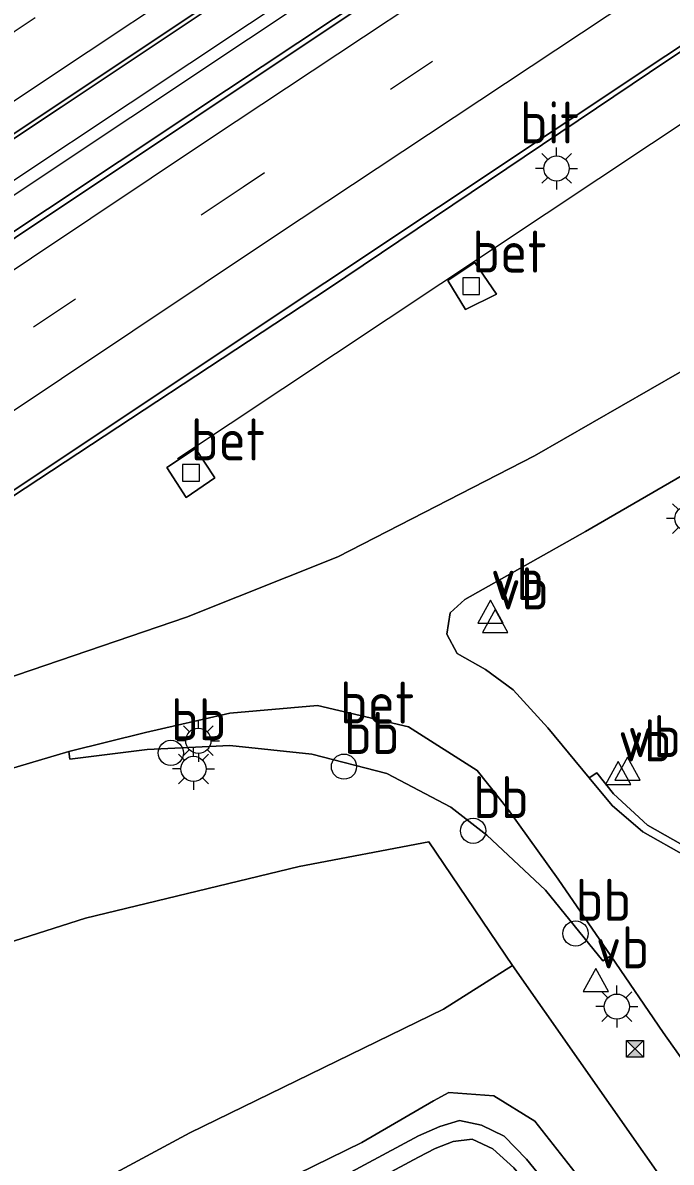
# Model space of a CAD drawing. Extents: x 253736 to 255979, y 477184 to 479215.
# Drawn here: x 254798.5 to 254837.1, y 477930.2 to 477998.1 of the extents above; entities that cross this region are included whole.
import ezdxf
from ezdxf.enums import TextEntityAlignment as Align

# ---------------------------------------------------------------- set-up
doc = ezdxf.new("R2010")
doc.units = 0
doc.linetypes.add('39strp', pattern=[12, 3, -9])
for name, color, linetype, lineweight in [('af-bs-rasterhekwerk', 8, 'hekwerk', 18), ('bp-b5-bomenstruiken', 8, 'Continuous', 18), ('bp-b5-grasland', 8, 'Continuous', 18), ('gr-bs-geleiderail', 8, 'geleiderail', 18), ('gw-bs-insteekwatergang', 8, 'Continuous', 18), ('mk-bs-39streep 0.15', 8, '39strp', 18), ('mk-bs-streep 0.15', 8, 'Continuous', 18), ('og-b5-water', 8, 'Continuous', 18), ('og-bs-inrichtingselement', 8, 'Continuous', 18), ('og-bs-terreinafscheiding', 8, 'Continuous', 18), ('vh-b5-verh_soort', 8, 'Continuous', 18), ('vh-bs-band', 8, 'Continuous', 18), ('wh-bs-kolk', 8, 'Continuous', 18), ('wh-bs-waterlijn', 8, 'Continuous', 18), ('wm-bs-lichtmast', 8, 'Continuous', 18), ('wm-bs-overig', 8, 'Continuous', 18), ('wm-bs-verkeersbord', 8, 'Continuous', 18)]:
    doc.layers.add(name, color=color, linetype=linetype, lineweight=lineweight)
doc.styles.add('rtw_iso', font='isocp.shx')
doc.linetypes.add('geleiderail', pattern='A,2,-1,[175,RTW.shx,S=0.5,R=0,X=0,Y=0],-1', length=4)
doc.linetypes.add('hekwerk', pattern='A,7,-1.5,[1,RTW.shx,S=0.75,R=0,X=0,Y=0],-1.5', length=10)

# ---------------------------------------------------------------- blocks, each defined once
blk = doc.blocks.new('verkeersbord')
for p, q in [((0, 0.75), (-0.75, -0.625)), ((0.75, -0.625), (0, 0.75)), ((-0.75, -0.625), (0.75, -0.625))]:
    blk.add_line(p, q)
blk = doc.blocks.new('dtbattr')
at = {"style": 'rtw_iso'}
blk.add_attdef('TAG', (0.591, 0.868), '', height=2.5, dxfattribs=at)
blk = doc.blocks.new('kolk')
blk.add_lwpolyline([(-0.5, -0.5), (0.5, -0.5), (0.5, 0.5), (-0.5, 0.5)], close=True)
blk = doc.blocks.new('dtb')
blk.add_circle((0, 0), 0.75)
blk = doc.blocks.new('camera')
h = blk.add_hatch(color=256)
h.paths.add_polyline_path([(0.5, 0.5), (-0.5, 0.5), (0, 0)])
h.paths.add_polyline_path([(0, 0), (-0.5, -0.5), (0.5, -0.5)])
for p, q in [((-0.5, 0.5), (0.5, -0.5)), ((0.5, 0.5), (-0.5, -0.5))]:
    blk.add_line(p, q)
blk.add_lwpolyline([(-0.5, 0.5), (0.5, 0.5), (0.5, -0.5), (-0.5, -0.5)], close=True)
blk = doc.blocks.new('RW1 Buren totaal_ACAD_1_FMEBLOCK85')
at = {"layer": 'bp-b5-grasland'}
for points in [[(43.465, 20.609, 24.322), (22.615, -0.414, 24.103), (19.684, -3.237, 24.085), (18.083, -4.762, 24.082), (17.101, -5.62, 24.073), (15.924, -6.741, 24.073), (15.017, -7.407, 24.067), (13.951, -8.208, 24.061), (12.736, -9.108, 24.058), (10.446, -10.718, 23.971), (8.882, -11.727, 23.938), (7.823, -12.479, 23.929), (7.342, -12.733, 23.92), (-1.29, -17.695, 23.906), (-12.991, -23.709, 23.963), (-21.991, -27.286, 24.011), (-35.443, -31.88, 23.971)], [(-32.341, -20.108, 24.057), (-13.61, -7.756, 24.114), (6.65, 5.883, 24.136), (26.736, 19.238, 24.162)]]:
    blk.add_polyline3d(points, dxfattribs=at)
for points in [[(-3.542, -8.05, 23.827), (-4.827, -6.164, 23.821), (-6.446, -7.24, 23.821), (-5.384, -8.975, 23.821)], [(-20.313, -19.006, 23.818), (-21.457, -17.251, 23.818), (-23.165, -18.384, 23.818), (-22.02, -20.174, 23.818)]]:
    blk.add_polyline3d(points, close=True, dxfattribs=at)
blk = doc.blocks.new('lantaarnpaal')
for p, q in [((-0.884, 0.884), (-0.53, 0.53)), ((0, 0.75), (0, 1.25)), ((0.53, 0.53), (0.884, 0.884)), ((-0.75, 0), (-1.25, 0)), ((0.75, 0), (1.25, 0)), ((-0.53, -0.53), (-0.884, -0.884)), ((0.53, -0.53), (0.884, -0.884)), ((0, -0.75), (0, -1.25))]:
    blk.add_line(p, q)
blk.add_circle((0, 0), 0.75)
blk = doc.blocks.new('dtbattr-r')
at = {"style": 'rtw_iso'}
blk.add_attdef('TAG', text='', height=2.5, dxfattribs=at).set_placement((0, 0), align=Align.MIDDLE_CENTER)
blk = doc.blocks.new('Deel_d28hz')
at = {"layer": 'af-bs-rasterhekwerk'}
for points in [[(254898.616, 478032.6, 23.896), (254807.686, 477972.091, 23.769)], [(254602.064, 477827.824, 23.377), (254605.172, 477829.928, 23.371), (254627.162, 477844.783, 23.416), (254637.696, 477851.623, 23.434), (254651.53, 477860.251, 23.437), (254668.346, 477870.675, 23.446), (254695.803, 477887.9, 23.449), (254724.016, 477905.697, 23.494), (254737.478, 477913.885, 23.557), (254739.905, 477915.361, 23.554), (254754.52, 477924.24, 23.59), (254767.126, 477931.169, 23.542), (254780.054, 477937.14, 23.515), (254789.402, 477940.641, 23.452), (254802.21, 477944.741, 23.44), (254814.911, 477947.821, 23.398), (254822.645, 477949.277, 23.347), (254827.607, 477941.922, 23.615)], [(254827.607, 477941.922, 23.615), (254874.561, 477874.863, 24.501)]]:
    blk.add_polyline3d(points, dxfattribs=at)
at = {"layer": 'bp-b5-bomenstruiken'}
blk.add_polyline3d([(254789.402, 477940.641, 23.452), (254802.21, 477944.741, 23.44), (254814.911, 477947.821, 23.398), (254822.645, 477949.277, 23.347), (254827.607, 477941.922, 23.615), (254823.509, 477939.321, 23.272), (254808.423, 477931.949, 23.278), (254787.168, 477920.508, 23.287)], dxfattribs=at)
at = {"layer": 'bp-b5-grasland'}
for points in [[(254779.523, 477978.88, 24.389), (254800.761, 477993.039, 24.412), (254821.951, 478007.193, 24.432), (254843.356, 478021.485, 24.477), (254864.52, 478035.611, 24.496), (254886.555, 478050.268, 24.542), (254887.84, 478048.598, 25.252), (254888.275, 478047.997, 25.234), (254889.166, 478046.442, 24.568), (254869.929, 478033.606, 24.538), (254849.019, 478019.673, 24.491), (254829.758, 478006.795, 24.464), (254808.473, 477992.648, 24.458), (254787.137, 477978.453, 24.426)], [(254838.204, 477948.832, 24.162), (254835.644, 477950.286, 24.139), (254833.616, 477952.142, 24.082), (254832.629, 477953.386, 24.066), (254832.179, 477953.089, 23.957), (254829.719, 477956.079, 23.896), (254827.656, 477958.337, 23.881), (254826.008, 477959.541, 23.886), (254824.318, 477960.502, 23.904), (254823.703, 477961.644, 23.936), (254823.898, 477962.915, 23.985), (254824.777, 477963.709, 23.973), (254831.962, 477967.766, 23.988), (254840.204, 477972.544, 23.899)], [(254874.561, 477874.863, 24.501), (254827.607, 477941.922, 23.615), (254822.645, 477949.277, 23.347), (254814.911, 477947.821, 23.398), (254802.21, 477944.741, 23.44), (254789.402, 477940.641, 23.452)], [(254794.715, 477952.748, 23.89), (254801.221, 477954.67, 23.889), (254801.274, 477954.207, 23.877), (254805.885, 477954.791, 23.854), (254810.801, 477955.026, 23.822), (254815.668, 477954.499, 23.761), (254820.137, 477953.344, 23.682), (254823.937, 477951.34, 23.739), (254826.097, 477949.679, 23.722), (254829.579, 477946.406, 23.788), (254832.997, 477942.201, 23.918), (254833.462, 477942.501, 23.939), (254836.587, 477937.935, 24.017), (254840.856, 477931.865, 24.168), (254844.957, 477925.834, 24.282)], [(254866.469, 477879.179, 24.262), (254849.153, 477904.195, 24.053), (254837.831, 477920.32, 23.777), (254833.748, 477926.527, 23.712), (254828.943, 477932.655, 23.695), (254826.506, 477934.153, 23.526), (254823.83, 477934.357, 23.3), (254822.911, 477933.854, 23.206), (254818.652, 477931.385, 23.203), (254811.028, 477927.642, 23.224), (254752.507, 477896.042, 23.218)], [(254787.168, 477920.508, 23.287), (254808.423, 477931.949, 23.278), (254823.509, 477939.321, 23.272), (254827.607, 477941.922, 23.615), (254874.561, 477874.863, 24.501)], [(254771.937, 477903.62, 22.294), (254822.015, 477930.51, 22.585), (254823.008, 477931.024, 22.585), (254824.077, 477931.435, 22.585), (254825.214, 477931.573, 22.585), (254826.447, 477930.99, 22.585), (254827.692, 477929.867, 22.585), (254828.94, 477928.34, 22.585), (254830.23, 477926.384, 22.585), (254863.365, 477877.879, 22.828)], [(254867.169, 477873.84, 22.885), (254830.554, 477927.805, 22.564), (254828.45, 477930.394, 22.564), (254827.12, 477931.755, 22.564), (254825.763, 477932.404, 22.564), (254824.459, 477932.689, 22.564), (254823.294, 477932.322, 22.564), (254822.028, 477931.779, 22.564), (254811.049, 477925.881, 22.564), (254750.946, 477893.392, 22.315)], [(254752.507, 477896.042, 23.218), (254811.028, 477927.642, 23.224), (254818.652, 477931.385, 23.203), (254822.911, 477933.854, 23.206), (254823.83, 477934.357, 23.3), (254826.506, 477934.153, 23.526), (254828.943, 477932.655, 23.695), (254833.748, 477926.527, 23.712), (254837.831, 477920.32, 23.777), (254849.153, 477904.195, 24.053), (254866.469, 477879.179, 24.262)]]:
    blk.add_polyline3d(points, dxfattribs=at)
at = {"layer": 'gr-bs-geleiderail'}
for points in [[(254887.548, 478048.365, 25.219), (254836.709, 478014.479, 25.204), (254780.114, 477976.81, 25.081), (254735.765, 477947.176, 25.066), (254688.048, 477915.298, 24.958), (254637.084, 477881.188, 24.853), (254589.402, 477849.236, 24.748), (254578.566, 477842.017, 24.751)], [(254578.984, 477841.388, 24.736), (254617.512, 477867.203, 24.766), (254657.46, 477893.966, 24.946), (254698.404, 477921.353, 25.006), (254741.719, 477950.304, 25.087), (254783.827, 477978.401, 25.111), (254825.976, 478006.507, 25.168), (254872.647, 478037.61, 25.207), (254888.005, 478047.827, 25.219)]]:
    blk.add_polyline3d(points, dxfattribs=at)
at = {"layer": 'gw-bs-insteekwatergang'}
for points in [[(254823.83, 477934.357, 23.3), (254822.911, 477933.854, 23.206), (254818.652, 477931.385, 23.203), (254811.028, 477927.642, 23.224), (254752.507, 477896.042, 23.218), (254640.574, 477835.395, 23.17), (254619.478, 477823.417, 23.197), (254610.047, 477818.005, 23.182), (254605.282, 477814.884, 23.191), (254604.33, 477813.834, 23.209), (254603.309, 477812.505, 23.23), (254602.87, 477811.488, 23.227), (254602.514, 477810.276, 23.245), (254602.521, 477809.114, 23.251), (254602.513, 477807.577, 23.164)], [(254823.83, 477934.357, 23.3), (254826.506, 477934.153, 23.526), (254828.943, 477932.655, 23.695), (254833.748, 477926.527, 23.712), (254837.831, 477920.32, 23.777), (254849.153, 477904.195, 24.053), (254866.469, 477879.179, 24.262), (254872.023, 477870.689, 24.296), (254875.426, 477865.364, 24.081), (254877.089, 477864.087, 23.991), (254879.107, 477863.542, 23.99), (254880.922, 477863.06, 23.798), (254881.984, 477862.084, 23.673), (254882.171, 477860.722, 23.608), (254881.49, 477859.588, 23.745), (254879.627, 477859.189, 23.763), (254876.832, 477859.516, 23.921)]]:
    blk.add_polyline3d(points, dxfattribs=at)
at = {"layer": 'mk-bs-39streep 0.15'}
for points in [[(254883.58, 478054.626, 24.487), (254861.941, 478040.245, 24.45), (254840.072, 478025.678, 24.442), (254819.16, 478011.696, 24.407), (254797.963, 477997.523, 24.378), (254776.582, 477983.272, 24.334), (254753.288, 477967.702, 24.328), (254731.256, 477953.004, 24.278), (254706.829, 477936.622, 24.236), (254681.377, 477919.613, 24.194), (254655.802, 477902.493, 24.154), (254633.811, 477887.793, 24.114), (254610.283, 477872.038, 24.075), (254588.652, 477857.496, 24.039), (254579.814, 477851.556, 24.02), (254574.567, 477848.047, 24.011)], [(254892.201, 478041.997, 24.488), (254873.109, 478029.261, 24.455), (254852.243, 478015.401, 24.422), (254832.858, 478002.394, 24.397), (254811.588, 477988.273, 24.386), (254790.348, 477974.078, 24.36), (254769.955, 477960.515, 24.338), (254743.066, 477942.513, 24.296), (254723.212, 477929.287, 24.252), (254706.749, 477918.255, 24.247), (254686.742, 477904.965, 24.227), (254668.261, 477892.574, 24.192), (254647.69, 477878.743, 24.14), (254625.089, 477863.642, 24.079), (254603.925, 477849.445, 24.063), (254587.171, 477838.237, 24.058), (254583.19, 477835.56, 24.051)]]:
    blk.add_polyline3d(points, dxfattribs=at)
at = {"layer": 'mk-bs-streep 0.15'}
for points in [[(254885.524, 478051.778, 24.563), (254863.562, 478037.158, 24.519), (254842.039, 478022.814, 24.521), (254820.853, 478008.645, 24.487), (254799.7, 477994.559, 24.454), (254778.542, 477980.405, 24.432), (254755.468, 477964.982, 24.397), (254733.043, 477950.06, 24.361), (254708.781, 477933.79, 24.308), (254683.229, 477916.707, 24.27), (254657.678, 477899.638, 24.224), (254635.873, 477885.033, 24.185), (254612.167, 477869.137, 24.157), (254590.994, 477854.914, 24.111), (254581.663, 477848.613, 24.093), (254576.537, 477845.194, 24.086)], [(254890.251, 478044.853, 24.572), (254871.075, 478032.056, 24.528), (254850.195, 478018.181, 24.51), (254830.845, 478005.252, 24.483), (254809.654, 477991.163, 24.473), (254788.326, 477976.91, 24.447), (254767.682, 477963.175, 24.416), (254741.007, 477945.322, 24.382), (254721.144, 477932.066, 24.357), (254704.643, 477921.022, 24.339), (254684.791, 477907.817, 24.309), (254666.184, 477895.366, 24.275), (254645.766, 477881.676, 24.234), (254623.028, 477866.454, 24.189), (254601.845, 477852.228, 24.15), (254585.228, 477841.067, 24.132), (254581.237, 477838.388, 24.125)], [(254667.607, 477887.984, 24.13), (254695.119, 477906.382, 24.168), (254713.185, 477918.417, 24.185), (254734.84, 477932.865, 24.187), (254751.521, 477944.01, 24.228), (254771.875, 477957.637, 24.26), (254792.267, 477971.199, 24.282), (254813.506, 477985.394, 24.308), (254834.779, 477999.516, 24.319), (254854.164, 478012.524, 24.344), (254875.026, 478026.381, 24.377), (254894.152, 478039.139, 24.409)]]:
    blk.add_polyline3d(points, dxfattribs=at)
at = {"layer": 'og-b5-water'}
for points in [[(254863.365, 477877.879, 22.828), (254830.23, 477926.384, 22.585), (254828.94, 477928.34, 22.585), (254827.692, 477929.867, 22.585), (254826.447, 477930.99, 22.585), (254825.214, 477931.573, 22.585), (254824.077, 477931.435, 22.585), (254823.008, 477931.024, 22.585), (254822.015, 477930.51, 22.585), (254771.937, 477903.62, 22.294)], [(254750.946, 477893.392, 22.315), (254811.049, 477925.881, 22.564), (254822.028, 477931.779, 22.564), (254823.294, 477932.322, 22.564), (254824.459, 477932.689, 22.564), (254825.763, 477932.404, 22.564), (254827.12, 477931.755, 22.564), (254828.45, 477930.394, 22.564), (254830.554, 477927.805, 22.564), (254867.169, 477873.84, 22.885)]]:
    blk.add_polyline3d(points, dxfattribs=at)
at = {"layer": 'og-bs-terreinafscheiding'}
for points in [[(254577.685, 477843.532, 24.113), (254583.335, 477847.289, 24.12), (254583.401, 477847.626, 24.122), (254583.776, 477847.93, 24.12), (254591.824, 477853.548, 24.14), (254613.071, 477867.866, 24.189), (254636.715, 477883.7, 24.225), (254658.838, 477898.51, 24.252), (254684.039, 477915.452, 24.288), (254709.824, 477932.7, 24.339), (254733.949, 477948.736, 24.385), (254756.37, 477963.741, 24.427), (254779.417, 477979.143, 24.468), (254800.671, 477993.278, 24.484), (254821.884, 478007.442, 24.508), (254843.238, 478021.679, 24.545), (254864.412, 478035.803, 24.536), (254886.42, 478050.466, 24.59)], [(254583.335, 477847.289, 24.12), (254583.649, 477847.704, 24.045), (254591.991, 477853.331, 24.098), (254613.23, 477867.605, 24.148), (254636.873, 477883.472, 24.176), (254658.975, 477898.32, 24.197), (254684.183, 477915.24, 24.251), (254709.936, 477932.534, 24.289), (254734.042, 477948.552, 24.325), (254756.442, 477963.491, 24.349), (254779.523, 477978.88, 24.389), (254800.761, 477993.039, 24.412), (254821.951, 478007.193, 24.432), (254843.356, 478021.485, 24.477), (254864.52, 478035.611, 24.496), (254886.555, 478050.268, 24.542)], [(254580.279, 477839.776, 24.138), (254585.864, 477843.601, 24.148), (254586.394, 477843.795, 24.143), (254587.458, 477844.408, 24.127), (254600.994, 477853.5, 24.161), (254622.203, 477867.739, 24.215), (254644.862, 477882.951, 24.259), (254665.356, 477896.713, 24.304), (254683.869, 477909.064, 24.334), (254703.658, 477922.281, 24.364), (254720.238, 477933.358, 24.378), (254740.134, 477946.67, 24.417), (254766.703, 477964.399, 24.452), (254787.342, 477978.155, 24.473), (254808.713, 477992.404, 24.512), (254829.925, 478006.579, 24.528), (254849.132, 478019.36, 24.545), (254870.121, 478033.301, 24.564), (254889.358, 478046.162, 24.602)], [(254585.864, 477843.601, 24.148), (254586.169, 477843.957, 24.064), (254590.708, 477847.046, 24.083), (254600.806, 477853.826, 24.135), (254621.916, 477868.105, 24.171), (254644.585, 477883.386, 24.234), (254665.083, 477897.086, 24.27), (254683.624, 477909.421, 24.299), (254703.437, 477922.667, 24.321), (254720.007, 477933.659, 24.338), (254739.967, 477946.923, 24.364), (254766.478, 477964.668, 24.399), (254787.137, 477978.453, 24.426), (254808.473, 477992.648, 24.458), (254829.758, 478006.795, 24.464), (254849.019, 478019.673, 24.491), (254869.929, 478033.606, 24.538), (254889.166, 478046.442, 24.568)], [(254896.392, 478035.859, 24.296), (254879.585, 478024.591, 24.234), (254856.809, 478009.464, 24.228), (254836.748, 477996.087, 24.185), (254816.453, 477982.574, 24.182), (254797.669, 477970.059, 24.134), (254774.311, 477954.577, 24.128), (254762.41, 477946.648, 24.104), (254760.484, 477945.293, 24.094), (254760.096, 477944.361, 24.081), (254761.142, 477944.323, 24.07), (254769.95, 477949.032, 24.004), (254777.187, 477952.017, 23.939)], [(254760.096, 477944.361, 24.081), (254760.373, 477944.539, 24.026), (254762.082, 477945.965, 24.021), (254774.533, 477954.218, 24.043), (254797.866, 477969.852, 24.057), (254816.597, 477982.204, 24.114), (254836.857, 477995.843, 24.136), (254856.943, 478009.198, 24.162), (254879.773, 478024.347, 24.183), (254896.57, 478035.597, 24.24)], [(254826.665, 477981.91, 23.827), (254825.38, 477983.796, 23.821), (254823.761, 477982.72, 23.821), (254824.823, 477980.985, 23.821), (254826.665, 477981.91, 23.827)], [(254794.764, 477958.08, 23.971), (254808.216, 477962.674, 24.011), (254817.216, 477966.251, 23.963), (254828.917, 477972.265, 23.906), (254837.549, 477977.227, 23.92)], [(254840.204, 477972.544, 23.899), (254831.962, 477967.766, 23.988), (254824.777, 477963.709, 23.973), (254823.898, 477962.915, 23.985), (254823.703, 477961.644, 23.936), (254824.318, 477960.502, 23.904), (254826.008, 477959.541, 23.886), (254827.656, 477958.337, 23.881), (254829.719, 477956.079, 23.896), (254832.179, 477953.089, 23.957), (254832.629, 477953.386, 24.066), (254833.616, 477952.142, 24.082), (254835.644, 477950.286, 24.139), (254838.204, 477948.832, 24.162)], [(254809.894, 477970.954, 23.818), (254808.75, 477972.709, 23.818), (254807.042, 477971.576, 23.818), (254808.187, 477969.786, 23.818), (254809.894, 477970.954, 23.818)], [(254801.221, 477954.67, 23.889), (254805.773, 477955.795, 23.905), (254810.786, 477956.947, 23.891), (254816.007, 477957.396, 23.882), (254821.421, 477956.137, 23.81), (254825.512, 477953.542, 23.801), (254827.367, 477951.218, 23.779), (254830.333, 477947.051, 23.844), (254833.462, 477942.501, 23.939)], [(254801.221, 477954.67, 23.889), (254801.274, 477954.207, 23.877), (254805.885, 477954.791, 23.854), (254810.801, 477955.026, 23.822), (254815.668, 477954.499, 23.761), (254820.137, 477953.344, 23.682), (254823.937, 477951.34, 23.739), (254826.097, 477949.679, 23.722), (254829.579, 477946.406, 23.788), (254832.997, 477942.201, 23.918), (254833.462, 477942.501, 23.939)], [(254779.1, 477947.211, 23.897), (254782.767, 477948.652, 23.895), (254787.912, 477950.516, 23.902), (254788.643, 477950.779, 23.9), (254788.799, 477950.834, 23.896), (254789.332, 477951.026, 23.905), (254789.354, 477951.033, 23.899), (254789.621, 477951.119, 23.895), (254794.715, 477952.748, 23.89), (254801.221, 477954.67, 23.889)], [(254833.462, 477942.501, 23.939), (254836.587, 477937.935, 24.017), (254840.856, 477931.865, 24.168), (254844.957, 477925.834, 24.282), (254849.344, 477919.574, 24.35), (254854.059, 477912.886, 24.447), (254858.245, 477906.975, 24.507), (254862.362, 477901.082, 24.492), (254865.263, 477896.793, 24.576), (254868.385, 477893.035, 24.585), (254872.057, 477889.401, 24.567), (254875.991, 477887.105, 24.565), (254880.284, 477885.851, 24.538), (254884.928, 477885.42, 24.521), (254889.421, 477885.892, 24.498), (254891.476, 477886.631, 24.491), (254891.521, 477886.426, 24.563), (254894.346, 477887.434, 24.619), (254897.058, 477888.757, 24.627), (254902.653, 477891.895, 24.602)], [(254827.607, 477941.922, 23.615), (254823.509, 477939.321, 23.272), (254808.423, 477931.949, 23.278), (254787.168, 477920.508, 23.287), (254760.463, 477907.545, 23.356), (254736.279, 477895.081, 23.332), (254711.297, 477882.564, 23.293), (254687.39, 477869.664, 23.323), (254659.578, 477854.413, 23.287), (254636.207, 477840.905, 23.245), (254625.645, 477834.628, 23.242), (254610.268, 477827.197, 23.236), (254609.628, 477827.083, 23.236), (254608.286, 477827.329, 23.254), (254607.546, 477827.468, 23.281), (254606.834, 477827.697, 23.305), (254606.235, 477828.188, 23.362), (254605.716, 477828.788, 23.371), (254605.172, 477829.928, 23.371)]]:
    blk.add_polyline3d(points, dxfattribs=at)
at = {"layer": 'vh-b5-verh_soort'}
for points in [[(254787.297, 477999.338, 24.189), (254811.797, 478015.779, 24.235), (254833.316, 478030.111, 24.272), (254855.044, 478044.56, 24.284), (254872.985, 478056.573, 24.302), (254879.35, 478060.822, 24.307), (254881.581, 478057.554, 24.435), (254883.58, 478054.626, 24.487), (254885.524, 478051.778, 24.563), (254886.42, 478050.466, 24.59), (254864.412, 478035.803, 24.536), (254843.238, 478021.679, 24.545), (254821.884, 478007.442, 24.508), (254800.671, 477993.278, 24.484), (254779.417, 477979.143, 24.468)], [(254779.417, 477979.143, 24.468), (254800.671, 477993.278, 24.484), (254821.884, 478007.442, 24.508), (254843.238, 478021.679, 24.545), (254864.412, 478035.803, 24.536), (254886.42, 478050.466, 24.59), (254886.555, 478050.268, 24.542), (254864.52, 478035.611, 24.496), (254843.356, 478021.485, 24.477), (254821.951, 478007.193, 24.432), (254800.761, 477993.039, 24.412), (254779.523, 477978.88, 24.389)], [(254787.342, 477978.155, 24.473), (254808.713, 477992.404, 24.512), (254829.925, 478006.579, 24.528), (254849.132, 478019.36, 24.545), (254870.121, 478033.301, 24.564), (254889.358, 478046.162, 24.602), (254890.251, 478044.853, 24.572), (254892.201, 478041.997, 24.488), (254894.152, 478039.139, 24.409), (254896.392, 478035.859, 24.296), (254879.585, 478024.591, 24.234), (254856.809, 478009.464, 24.228), (254836.748, 477996.087, 24.185), (254816.453, 477982.574, 24.182), (254797.669, 477970.059, 24.134)], [(254787.137, 477978.453, 24.426), (254808.473, 477992.648, 24.458), (254829.758, 478006.795, 24.464), (254849.019, 478019.673, 24.491), (254869.929, 478033.606, 24.538), (254889.166, 478046.442, 24.568), (254889.358, 478046.162, 24.602), (254870.121, 478033.301, 24.564), (254849.132, 478019.36, 24.545), (254829.925, 478006.579, 24.528), (254808.713, 477992.404, 24.512), (254787.342, 477978.155, 24.473)], [(254844.957, 477925.834, 24.282), (254840.856, 477931.865, 24.168), (254836.587, 477937.935, 24.017), (254833.462, 477942.501, 23.939), (254830.333, 477947.051, 23.844), (254827.367, 477951.218, 23.779), (254825.512, 477953.542, 23.801), (254821.421, 477956.137, 23.81), (254816.007, 477957.396, 23.882), (254810.786, 477956.947, 23.891), (254805.773, 477955.795, 23.905), (254801.221, 477954.67, 23.889), (254794.715, 477952.748, 23.89)], [(254794.764, 477958.08, 23.971), (254808.216, 477962.674, 24.011), (254817.216, 477966.251, 23.963), (254828.917, 477972.265, 23.906), (254837.549, 477977.227, 23.92)], [(254840.204, 477972.544, 23.899), (254831.962, 477967.766, 23.988), (254824.777, 477963.709, 23.973), (254823.898, 477962.915, 23.985), (254823.703, 477961.644, 23.936), (254824.318, 477960.502, 23.904), (254826.008, 477959.541, 23.886), (254827.656, 477958.337, 23.881), (254829.719, 477956.079, 23.896), (254832.179, 477953.089, 23.957), (254833.555, 477951.452, 23.946), (254835.367, 477949.882, 24.033), (254837.968, 477948.409, 24.065)], [(254837.968, 477948.409, 24.065), (254835.367, 477949.882, 24.033), (254833.555, 477951.452, 23.946), (254832.179, 477953.089, 23.957), (254832.629, 477953.386, 24.066), (254833.616, 477952.142, 24.082), (254835.644, 477950.286, 24.139), (254838.204, 477948.832, 24.162)]]:
    blk.add_polyline3d(points, dxfattribs=at)
for points in [[(254896.57, 478035.597, 24.24), (254879.773, 478024.347, 24.183), (254856.943, 478009.198, 24.162), (254836.857, 477995.843, 24.136), (254816.597, 477982.204, 24.114), (254797.866, 477969.852, 24.057), (254774.533, 477954.218, 24.043), (254762.082, 477945.965, 24.021), (254760.373, 477944.539, 24.026), (254760.096, 477944.361, 24.081), (254760.484, 477945.293, 24.094), (254762.41, 477946.648, 24.104), (254774.311, 477954.577, 24.128), (254797.669, 477970.059, 24.134), (254816.453, 477982.574, 24.182), (254836.748, 477996.087, 24.185), (254856.809, 478009.464, 24.228), (254879.585, 478024.591, 24.234), (254896.392, 478035.859, 24.296)], [(254826.665, 477981.91, 23.827), (254824.823, 477980.985, 23.821), (254823.761, 477982.72, 23.821), (254825.38, 477983.796, 23.821)], [(254809.894, 477970.954, 23.818), (254808.187, 477969.786, 23.818), (254807.042, 477971.576, 23.818), (254808.75, 477972.709, 23.818)], [(254833.462, 477942.501, 23.939), (254832.997, 477942.201, 23.918), (254829.579, 477946.406, 23.788), (254826.097, 477949.679, 23.722), (254823.937, 477951.34, 23.739), (254820.137, 477953.344, 23.682), (254815.668, 477954.499, 23.761), (254810.801, 477955.026, 23.822), (254805.885, 477954.791, 23.854), (254801.274, 477954.207, 23.877), (254801.221, 477954.67, 23.889), (254805.773, 477955.795, 23.905), (254810.786, 477956.947, 23.891), (254816.007, 477957.396, 23.882), (254821.421, 477956.137, 23.81), (254825.512, 477953.542, 23.801), (254827.367, 477951.218, 23.779), (254830.333, 477947.051, 23.844)]]:
    blk.add_polyline3d(points, close=True, dxfattribs=at)
at = {"layer": 'vh-bs-band'}
blk.add_polyline3d([(254926.992, 477991.035, 24.357), (254917.941, 477986.01, 24.354), (254910.071, 477981.632, 24.346), (254909.731, 477981.509, 24.341), (254909.281, 477981.549, 24.34), (254904.65, 477982.853, 24.254), (254904.258, 477982.911, 24.253), (254903.878, 477982.798, 24.251), (254890.271, 477975.17, 24.249), (254873.139, 477965.591, 24.219), (254853.51, 477954.559, 24.193), (254853.194, 477954.281, 24.22), (254853.048, 477953.988, 24.238), (254851.22, 477948.717, 24.26), (254850.936, 477948.619, 24.244), (254849.388, 477947.975, 24.224), (254846.441, 477947.249, 24.174), (254843.411, 477947.133, 24.096), (254840.405, 477947.505, 24.101), (254837.968, 477948.409, 24.065), (254835.367, 477949.882, 24.033), (254833.555, 477951.452, 23.946), (254832.179, 477953.089, 23.957)], dxfattribs=at)
at = {"layer": 'wh-bs-waterlijn'}
for points in [[(254750.946, 477893.392, 22.315), (254811.049, 477925.881, 22.564), (254822.028, 477931.779, 22.564), (254823.294, 477932.322, 22.564), (254824.459, 477932.689, 22.564), (254825.763, 477932.404, 22.564), (254827.12, 477931.755, 22.564), (254828.45, 477930.394, 22.564), (254830.554, 477927.805, 22.564), (254867.169, 477873.84, 22.885), (254871.495, 477867.199, 22.882), (254873.588, 477864.47, 22.825), (254874.994, 477863.116, 22.816), (254875.861, 477862.478, 22.813), (254877.199, 477861.911, 22.813), (254878.642, 477861.674, 22.813), (254879.505, 477861.808, 22.807), (254880.552, 477861.961, 22.807), (254881.205, 477861.901, 22.801)], [(254771.937, 477903.62, 22.294), (254822.015, 477930.51, 22.585), (254823.008, 477931.024, 22.585), (254824.077, 477931.435, 22.585), (254825.214, 477931.573, 22.585), (254826.447, 477930.99, 22.585), (254827.692, 477929.867, 22.585), (254828.94, 477928.34, 22.585), (254830.23, 477926.384, 22.585), (254863.365, 477877.879, 22.828), (254870.632, 477867.027, 22.861), (254872.387, 477864.451, 22.861), (254873.306, 477863.215, 22.855), (254874.289, 477862.232, 22.852), (254875.77, 477861.209, 22.852), (254876.973, 477860.738, 22.852), (254878.751, 477860.461, 22.852), (254880.352, 477860.798, 22.873), (254881.29, 477861.095, 22.861), (254881.205, 477861.901, 22.801)]]:
    blk.add_polyline3d(points, dxfattribs=at)
at = {"layer": 'bp-b5-grasland'}
blk.add_blockref('RW1 Buren totaal_ACAD_1_FMEBLOCK85', (254830.207, 477989.96), dxfattribs=at)
at = {"layer": 'og-bs-inrichtingselement'}
blk.add_blockref('camera', (254834.905, 477936.957, 24.021), dxfattribs=at)
at = {"layer": 'vh-b5-verh_soort'}
ref = blk.add_blockref('dtbattr-r', (254828.054688, 477990.125, 24.1444), dxfattribs=at)
ref.add_attrib('TAG', 'bit', dxfattribs={"layer": '0', "height": 2.5, "style": 'rtw_iso'}).set_placement((254828.054688, 477990.125, 24.1444), align=Align.BOTTOM_LEFT)
ref = blk.add_blockref('dtbattr-r', (254825.21875, 477982.4375, 23.8234), dxfattribs=at)
ref.add_attrib('TAG', 'bet', dxfattribs={"layer": '0', "height": 2.5, "style": 'rtw_iso'}).set_placement((254825.21875, 477982.4375, 23.8234), align=Align.BOTTOM_LEFT)
ref = blk.add_blockref('dtbattr-r', (254808.46875, 477971.25, 23.818), dxfattribs=at)
ref.add_attrib('TAG', 'bet', dxfattribs={"layer": '0', "height": 2.5, "style": 'rtw_iso'}).set_placement((254808.46875, 477971.25, 23.818), align=Align.BOTTOM_LEFT)
ref = blk.add_blockref('dtbattr-r', (254817.34375, 477955.578125, 23.833789), dxfattribs=at)
ref.add_attrib('TAG', 'bet', dxfattribs={"layer": '0', "height": 2.5, "style": 'rtw_iso'}).set_placement((254817.34375, 477955.578125, 23.833789), align=Align.BOTTOM_LEFT)
at = {"layer": 'wh-bs-kolk'}
for p in [(254825.15, 477982.375, 23.77), (254808.485, 477971.256, 23.83)]:
    blk.add_blockref('kolk', p, dxfattribs=at)
at = {"layer": 'wm-bs-lichtmast'}
for p in [(254830.239, 477989.389, 24.029), (254838.029, 477968.538, 23.95), (254808.921, 477955.303, 23.881), (254808.633, 477953.626, 23.706), (254833.823, 477939.468, 23.932)]:
    blk.add_blockref('lantaarnpaal', p, dxfattribs=at)
at = {"layer": 'wm-bs-overig'}
ref = blk.add_blockref('dtbattr', (254807.283, 477954.579, 23.842), dxfattribs=at)
ref.add_attrib('TAG', 'bb', dxfattribs={"layer": '0', "height": 2.5, "style": 'rtw_iso'}).set_placement((254807.283, 477954.579, 23.842), align=Align.BOTTOM_LEFT)
ref = blk.add_blockref('dtbattr', (254817.587, 477953.762, 23.731), dxfattribs=at)
ref.add_attrib('TAG', 'bb', dxfattribs={"layer": '0', "height": 2.5, "style": 'rtw_iso'}).set_placement((254817.587, 477953.762, 23.731), align=Align.BOTTOM_LEFT)
for p in [(254807.283, 477954.579, 23.842), (254817.587, 477953.762, 23.731), (254825.273, 477949.942, 23.709), (254831.368, 477943.824, 23.919)]:
    blk.add_blockref('dtb', p, dxfattribs=at)
ref = blk.add_blockref('dtbattr', (254825.273, 477949.942, 23.709), dxfattribs=at)
ref.add_attrib('TAG', 'bb', dxfattribs={"layer": '0', "height": 2.5, "style": 'rtw_iso'}).set_placement((254825.273, 477949.942, 23.709), align=Align.BOTTOM_LEFT)
ref = blk.add_blockref('dtbattr', (254831.368, 477943.824, 23.919), dxfattribs=at)
ref.add_attrib('TAG', 'bb', dxfattribs={"layer": '0', "height": 2.5, "style": 'rtw_iso'}).set_placement((254831.368, 477943.824, 23.919), align=Align.BOTTOM_LEFT)
at = {"layer": 'wm-bs-verkeersbord'}
ref = blk.add_blockref('dtbattr', (254826.304, 477962.933, 23.919), dxfattribs=at)
ref.add_attrib('TAG', 'vb', dxfattribs={"layer": '0', "height": 2.5, "style": 'rtw_iso'}).set_placement((254826.304, 477962.933, 23.919), align=Align.BOTTOM_LEFT)
ref = blk.add_blockref('dtbattr', (254826.588, 477962.37, 23.836), dxfattribs=at)
ref.add_attrib('TAG', 'vb', dxfattribs={"layer": '0', "height": 2.5, "style": 'rtw_iso'}).set_placement((254826.588, 477962.37, 23.836), align=Align.BOTTOM_LEFT)
for p in [(254826.304, 477962.933, 23.919), (254826.588, 477962.37, 23.836), (254834.456, 477953.574, 24.016), (254833.899, 477953.317, 24.232), (254832.571, 477940.993, 23.913)]:
    blk.add_blockref('verkeersbord', p, dxfattribs=at)
ref = blk.add_blockref('dtbattr', (254833.899, 477953.317, 24.232), dxfattribs=at)
ref.add_attrib('TAG', 'vb', dxfattribs={"layer": '0', "height": 2.5, "style": 'rtw_iso'}).set_placement((254833.899, 477953.317, 24.232), align=Align.BOTTOM_LEFT)
ref = blk.add_blockref('dtbattr', (254834.456, 477953.574, 24.016), dxfattribs=at)
ref.add_attrib('TAG', 'vb', dxfattribs={"layer": '0', "height": 2.5, "style": 'rtw_iso'}).set_placement((254834.456, 477953.574, 24.016), align=Align.BOTTOM_LEFT)
ref = blk.add_blockref('dtbattr', (254832.571, 477940.993, 23.913), dxfattribs=at)
ref.add_attrib('TAG', 'vb', dxfattribs={"layer": '0', "height": 2.5, "style": 'rtw_iso'}).set_placement((254832.571, 477940.993, 23.913), align=Align.BOTTOM_LEFT)

msp = doc.modelspace()

# ---------------------------------------------------------------- block references
at = {"linetype": 'ByBlock'}
msp.add_blockref('Deel_d28hz', (0, 0), dxfattribs=at)
msp.add_blockref('Deel_d28hz', (0, 0), dxfattribs=at)

doc.saveas('drawing.dxf')
